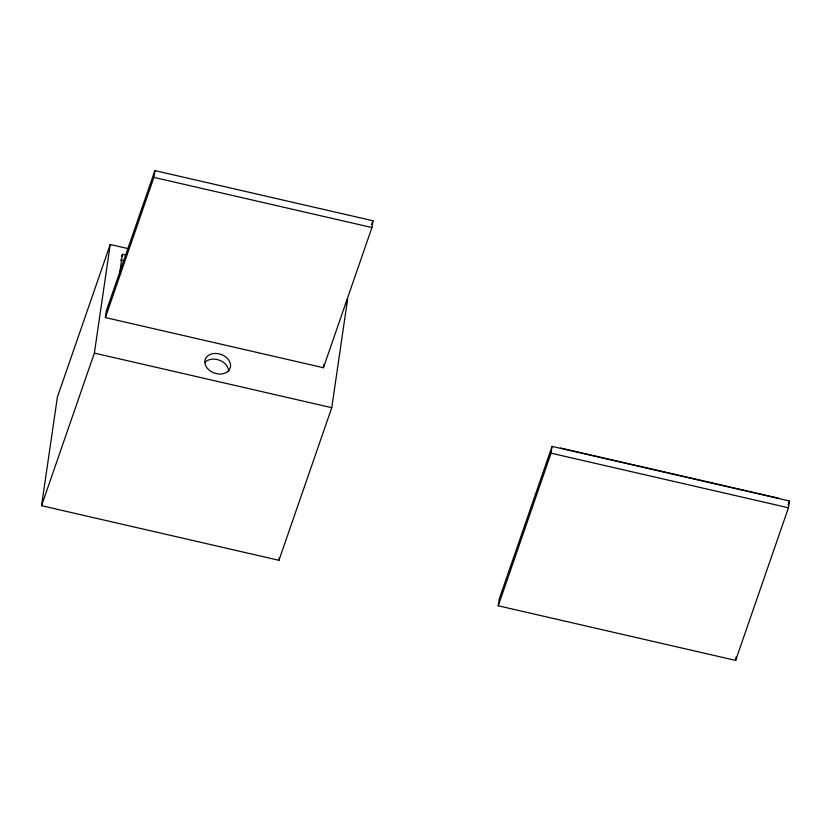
<?xml version="1.0" encoding="UTF-8"?>
<svg xmlns="http://www.w3.org/2000/svg" width="831" height="831" viewBox="0 0 831 831"><rect width="100%" height="100%" fill="white"/><g stroke="black" fill="none" stroke-linecap="round" stroke-linejoin="round"><path stroke-width="1.25" d="M345.914 303.969L347.607 299.087L331.766 407.689L278.946 560.302L41.55 505.705L57.391 397.104L110.222 244.491L127.901 248.552M41.55 505.705L94.37 353.092L110.222 244.491M105.381 317.567L106.368 310.784L154.888 170.604L372.942 220.755L371.945 227.549L323.425 367.728L105.381 317.567L153.901 177.387L154.888 170.604M119.654 273.212L122.417 254.307L126.177 255.169M278.946 560.302L279.309 557.746M323.425 367.728L323.924 364.331M498.247 605.799L499.234 599.006L552.054 446.392L789.45 500.989L788.463 507.783L735.632 660.396L498.247 605.799L551.067 453.175L552.054 446.392M735.632 660.396L736.131 656.999M121.638 256.571L122.417 254.307M371.675 224.412L372.942 220.755M788.183 504.656L789.45 500.989M153.901 177.387L371.945 227.549M120.464 259.958L124.224 260.82M560.572 448.044L778.616 498.195M551.067 453.175L788.463 507.783M94.37 353.092L331.766 407.689M204.893 362.42A13.182 9.899 19.1 0 1 216.309 359.345L219.623 360.28A13.182 9.899 19.1 0 1 227.164 366.336L228.317 368.985A13.182 9.899 19.1 0 1 228.608 371.665M221.576 354.629L218.273 353.694A13.182 9.899 19.1 0 0 204.841 361.485L205.143 364.165A13.182 9.899 19.1 0 0 213.827 372.87L217.14 373.794A13.182 9.899 19.1 0 0 230.27 363.334L229.117 360.685A13.182 9.899 19.1 0 0 221.576 354.629"/></g></svg>
